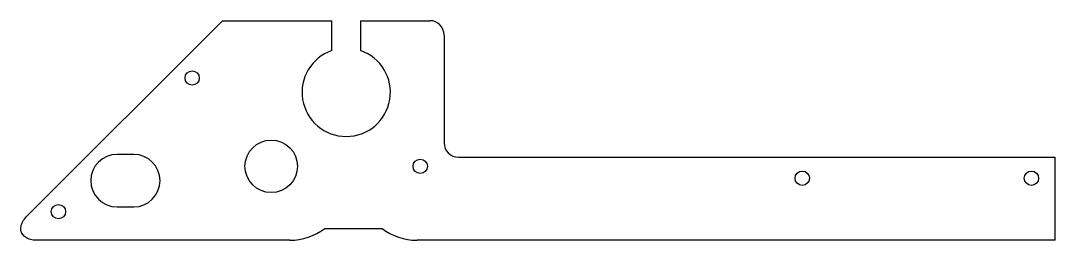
# Model space of a CAD drawing. Header units: millimetres. Extents: x -124 to 93, y 14 to 60.
import ezdxf

# ---------------------------------------------------------------- set-up
doc = ezdxf.new("R2010")
doc.units = ezdxf.units.MM
doc.layers.add('Shape2DView003', color=7, linetype='CONTINUOUS')

msp = doc.modelspace()

# ---------------------------------------------------------------- linework, layer by layer
at = {"layer": 'Shape2DView003'}
for p, q in [((-122.3, 19.1213), (-81.4214, 60)), ((-81.4214, 60), (-58.5, 60)), ((-58.5, 53.75), (-58.5, 60)), ((-52.5, 60), (-52.5, 53.75)), ((-52.5, 60), (-38, 60)), ((-35, 57), (-35, 34.4214)), ((-100, 32), (-103.5, 32)), ((-32, 31.4214), (93, 31.4214)), ((93, 14), (93, 31.4214)), ((-103.5, 21), (-100, 21)), ((-60, 16.5), (-48, 16.5)), ((-67.3314, 14), (-120.179, 14)), ((93, 14), (-40.6686, 14))]:
    msp.add_line(p, q, dxfattribs=at)
for centre, radius in [((-87.7645, 48), 1.5), ((-71.2, 29.5), 5.5), ((-40, 29.5), 1.5), ((40, 27), 1.5), ((88, 27), 1.5), ((-115.765, 20), 1.5)]:
    msp.add_circle(centre, radius, dxfattribs=at)
for centre, radius, start, end in [((-38, 57), 3, 0, 90), ((-55.5, 45), 9.25, 108.925, 71.0754), ((-32, 34.4214), 3, 180, -90), ((-103.5, 26.5), 5.5, 90, -90), ((-100, 26.5), 5.5, -90, 90), ((-67.3314, 26), 12, -90, -52.3415), ((-40.6686, 26), 12, -127.658, -90)]:
    msp.add_arc(centre, radius, start, end, dxfattribs=at)
msp.add_open_spline([(-120.179, 14), (-120.575, 14), (-120.979, 14.0317), (-121.365, 14.1137), (-122.137, 14.2778), (-122.838, 14.6432), (-123.245, 15.1875), (-123.448, 15.4596), (-123.578, 15.7765), (-123.627, 16.1135), (-123.676, 16.4506), (-123.645, 16.8078), (-123.543, 17.1627), (-123.34, 17.8754), (-122.86, 18.5644), (-122.3, 19.1213)], degree=3, knots=[0, 0, 0, 0, 0.131754, 0.131754, 0.131754, 0.395262, 0.395262, 0.395262, 0.527016, 0.527016, 0.527016, 0.65877, 0.65877, 0.65877, 0.922278, 0.922278, 0.922278, 0.922278], dxfattribs=at)

doc.saveas('drawing.dxf')
